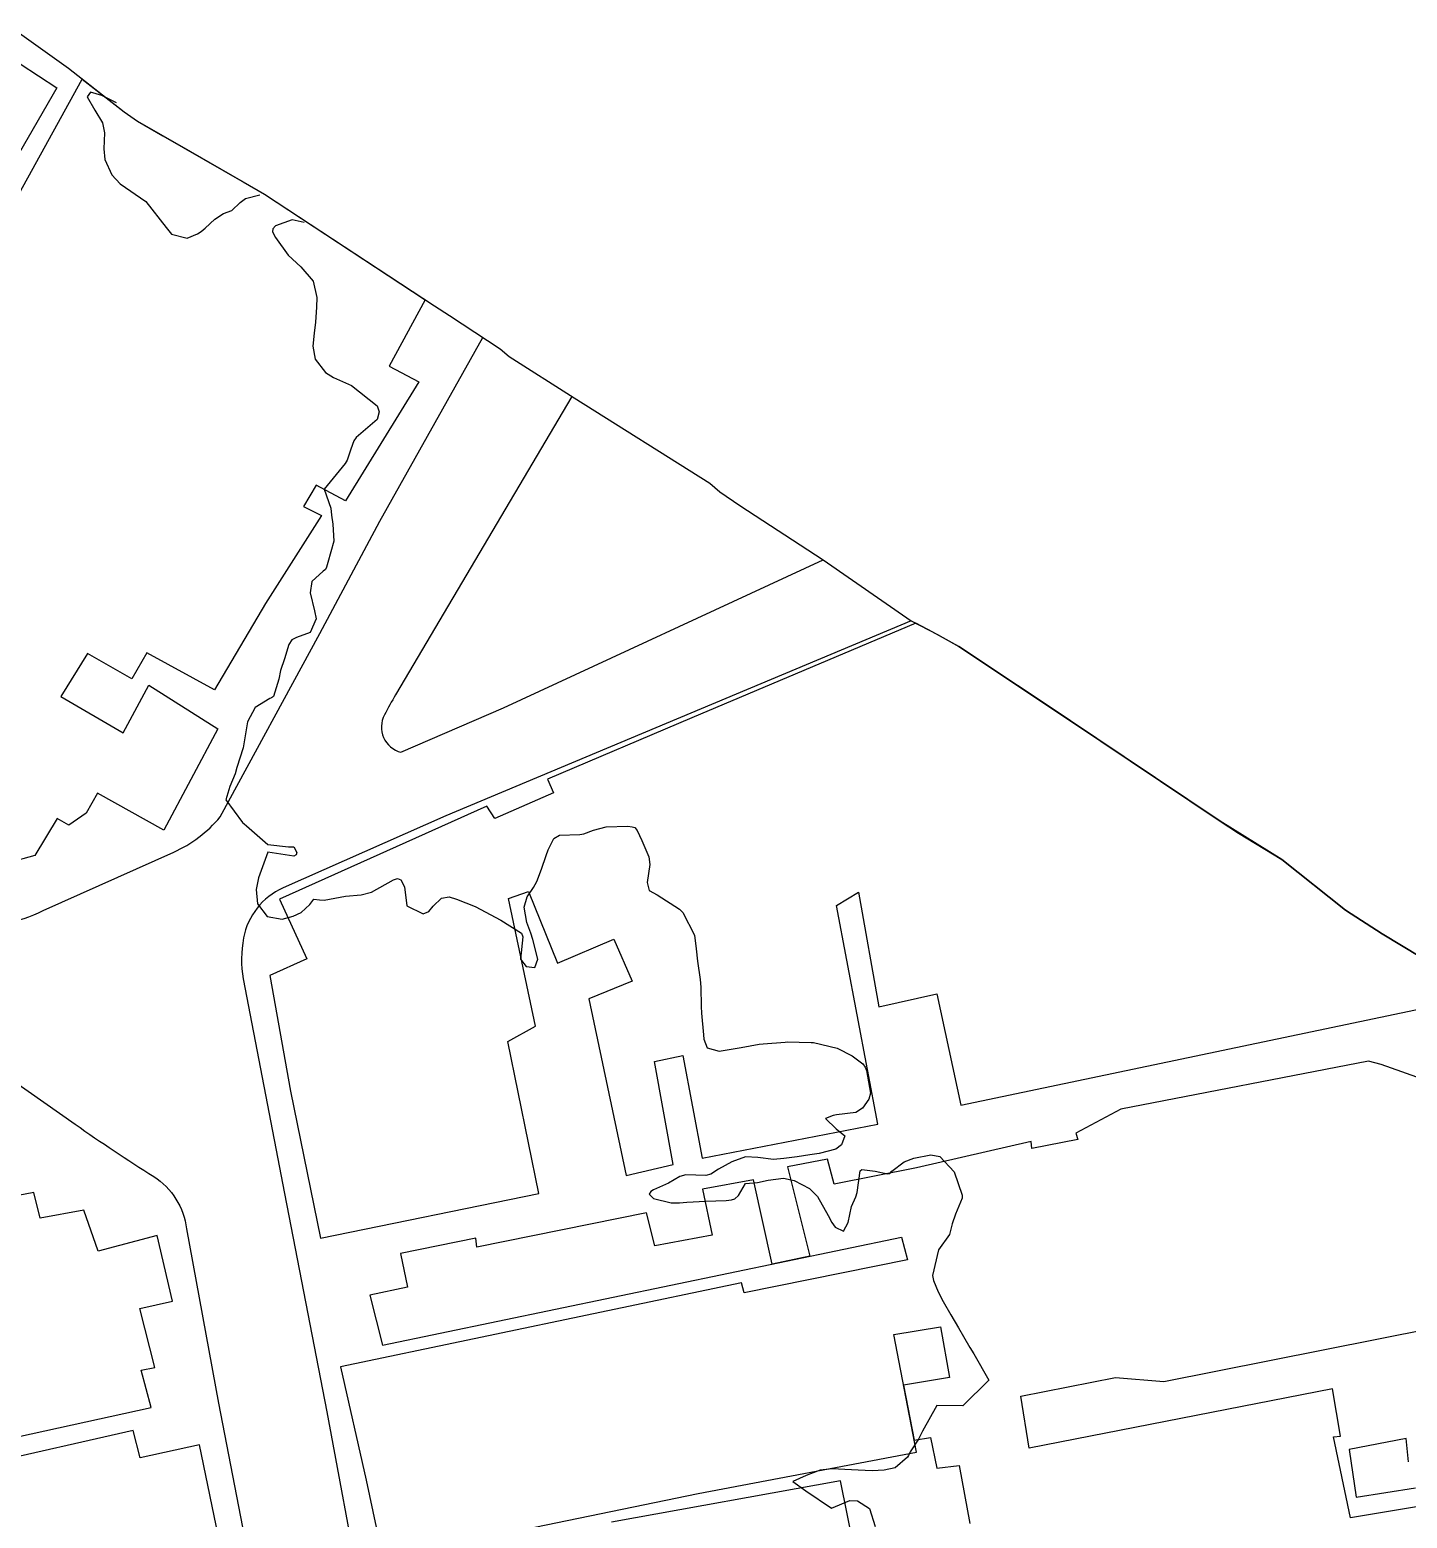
# Model space of a CAD drawing. Header units: metres. Extents: x 298520 to 308411, y 7433745 to 7450750.
# Drawn here: x 306668.8 to 306774.9, y 7435673.1 to 7435787.8 of the extents above; entities that cross this region are included whole.
import ezdxf

# ---------------------------------------------------------------- set-up
doc = ezdxf.new("R2010")
doc.units = ezdxf.units.M
doc.header["$LTSCALE"] = 10
for name, color, linetype in [('Area', 45, 'Continuous'), ('Curvas de Nivel 1m', 11, 'Continuous'), ('Edificações', 30, 'Continuous'), ('Vias Primárias', 230, 'Continuous')]:
    doc.layers.add(name, color=color, linetype=linetype)

msp = doc.modelspace()

# ---------------------------------------------------------------- linework, layer by layer
at = {"layer": 'Area'}
msp.add_polyline3d([(306667.7, 7435787.79, 716.6), (306671.83, 7435784.82, 716.35), (306676.11, 7435781.48, 713.14), (306677.15, 7435780.76, 717.02), (306679.1, 7435779.63, 718.18), (306686.93, 7435775.12, 716.61), (306700, 7435766.53, 713.08), (306701.17, 7435765.79, 712.93), (306705.06, 7435763.21, 712.46), (306705.76, 7435762.62, 712.83), (306710.77, 7435759.43, 723.32), (306721.22, 7435752.86, 719.83), (306721.97, 7435752.2, 723), (306723.53, 7435751.14, 721.92), (306729.93, 7435746.97, 724.64), (306736.71, 7435742.26, 719.28), (306738.73, 7435741.22, 718.78), (306740.39, 7435740.29, 716.3), (306748.98, 7435734.57, 716.54), (306760.5, 7435726.83, 718.28), (306761.91, 7435725.92, 718.48), (306765.26, 7435723.88, 718.31), (306770.14, 7435719.98, 721.17), (306772.98, 7435718.15, 720.21), (306778.79, 7435714.63, 719.9)], dxfattribs=at)
at = {"layer": 'Curvas de Nivel 1m', "elevation": 713, "flags": 128}
for points in [[(306675.52, 7435782.16), (306674.4, 7435782.72), (306673.53, 7435782.98), (306673.27, 7435782.63), (306673.87, 7435781.59), (306674.45, 7435780.61), (306674.6, 7435779.86), (306674.56, 7435778.61), (306674.64, 7435777.79), (306675.16, 7435776.61), (306675.8, 7435775.91), (306677.78, 7435774.57), (306679.34, 7435772.55), (306679.76, 7435772.04), (306680.97, 7435771.75), (306681.76, 7435772.07), (306682.04, 7435772.24), (306682.35, 7435772.51), (306683.09, 7435773.19), (306683.77, 7435773.63), (306684.41, 7435773.86), (306685.04, 7435774.49), (306685.47, 7435774.8), (306686.57, 7435775.07)], [(306689.98, 7435772.95), (306689.05, 7435773.16), (306687.77, 7435772.69), (306687.56, 7435772.45), (306687.53, 7435772.23), (306687.76, 7435771.78), (306688.75, 7435770.44), (306689.73, 7435769.53), (306690.67, 7435768.42), (306690.94, 7435767.18), (306690.92, 7435766.42), (306690.84, 7435765.26), (306690.75, 7435764.42), (306690.64, 7435763.43), (306690.83, 7435762.42), (306691.63, 7435761.39), (306692.23, 7435761), (306693.62, 7435760.38), (306695.6, 7435758.83), (306695.74, 7435758.36), (306695.59, 7435757.78), (306693.99, 7435756.38), (306693.8, 7435756.14), (306693.56, 7435755.49), (306693.28, 7435754.65), (306693.13, 7435754.39), (306691.52, 7435752.41), (306692.04, 7435750.93), (306692.09, 7435750.4), (306692.19, 7435749.7), (306692.27, 7435748.4), (306691.81, 7435746.76), (306691.69, 7435746.41), (306691.63, 7435746.23), (306691.45, 7435746.09), (306690.56, 7435745.29), (306690.44, 7435744.42), (306690.78, 7435743.04), (306690.89, 7435742.42), (306690.45, 7435741.36), (306689.39, 7435740.99), (306689.02, 7435740.8), (306688.79, 7435740.44), (306688.45, 7435739.35), (306688.16, 7435738.44), (306688.03, 7435737.76), (306687.62, 7435736.45), (306687.45, 7435736.33), (306687.33, 7435736.29), (306686.21, 7435735.58), (306685.62, 7435734.48), (306685.28, 7435732.48), (306684.79, 7435730.96), (306684.66, 7435730.49), (306684.24, 7435729.5), (306683.95, 7435728.49), (306685.22, 7435726.73), (306685.36, 7435726.63), (306685.54, 7435726.48), (306687.19, 7435725.04), (306688.77, 7435724.85), (306689.19, 7435724.85), (306689.42, 7435724.43), (306689.36, 7435724.25), (306689.18, 7435724.15), (306687.18, 7435724.45), (306686.45, 7435722.46), (306686.27, 7435721.58), (306686.37, 7435720.46), (306687.13, 7435719.49), (306688.28, 7435719.28), (306689.13, 7435719.51), (306689.74, 7435719.81), (306690.4, 7435720.42), (306690.72, 7435720.84), (306691.15, 7435720.78), (306691.51, 7435720.76), (306693.15, 7435721.05), (306694.36, 7435721.16), (306695.15, 7435721.36), (306696.85, 7435722.33), (306697.16, 7435722.42), (306697.41, 7435722.33), (306697.71, 7435721.77), (306697.89, 7435720.32), (306699.13, 7435719.69), (306699.57, 7435719.87), (306699.91, 7435720.3), (306700.54, 7435720.9), (306701.15, 7435721.01), (306701.71, 7435720.84), (306703.14, 7435720.26), (306705.13, 7435719.2), (306706.72, 7435718.22), (306706.82, 7435717.92), (306706.63, 7435716.22), (306707.08, 7435715.64), (306707.73, 7435715.56), (306707.97, 7435716.2), (306707.58, 7435717.73), (306707.42, 7435718.21), (306707.13, 7435719.02), (306706.92, 7435720.21), (306707.15, 7435721.02), (306707.64, 7435721.72), (306707.89, 7435722.2), (306708.25, 7435723.13), (306708.61, 7435724.2), (306708.77, 7435724.62), (306709.2, 7435725.5), (306709.63, 7435725.76), (306711.21, 7435725.8), (306711.51, 7435725.86), (306712.25, 7435726.15), (306713.22, 7435726.39), (306714.89, 7435726.45), (306715.22, 7435726.41), (306715.44, 7435726.34), (306715.62, 7435726.11), (306715.97, 7435725.34), (306716.51, 7435724.1), (306716.58, 7435723.5), (306716.39, 7435722.1), (306716.54, 7435721.49), (306717.15, 7435721.15), (306718.87, 7435720.07), (306719.14, 7435719.79), (306720.03, 7435718.06), (306720.15, 7435717.01), (306720.27, 7435716.06), (306720.47, 7435714.65), (306720.51, 7435714.06), (306720.55, 7435712.55), (306720.57, 7435712.05), (306720.71, 7435710.37), (306720.75, 7435710.05), (306721.01, 7435709.38), (306721.93, 7435709.11), (306723.01, 7435709.29), (306723.63, 7435709.4), (306725.02, 7435709.65), (306725.32, 7435709.69), (306727.02, 7435709.82), (306727.17, 7435709.83), (306729.02, 7435709.79), (306729.19, 7435709.78), (306731.01, 7435709.34), (306732.17, 7435708.75), (306733, 7435708.14), (306733.16, 7435707.9), (306733.26, 7435707.62), (306733.59, 7435705.89), (306733.44, 7435705.43), (306732.96, 7435704.74), (306732.44, 7435704.41), (306730.95, 7435704.21), (306730.7, 7435704.17), (306730.11, 7435703.94), (306730.93, 7435703.13), (306731.61, 7435702.6), (306731.35, 7435701.92), (306730.92, 7435701.58), (306729.62, 7435701.24), (306728.91, 7435701.13), (306727.94, 7435700.99), (306726.91, 7435700.85), (306726.11, 7435700.79), (306724.91, 7435700.94), (306723.95, 7435700.98), (306722.91, 7435700.61), (306721.88, 7435700.04), (306721.29, 7435699.65), (306720.9, 7435699.55), (306719.36, 7435699.6), (306718.89, 7435699.47), (306718.02, 7435698.95), (306716.88, 7435698.44), (306716.67, 7435698.31), (306716.53, 7435698.1), (306716.87, 7435697.77), (306718.22, 7435697.43), (306718.87, 7435697.44), (306719.44, 7435697.49), (306720.87, 7435697.56), (306722.46, 7435697.62), (306722.87, 7435697.67), (306723.14, 7435697.75), (306723.42, 7435698.01), (306723.95, 7435698.94), (306724.89, 7435699), (306725.71, 7435699.18), (306726.89, 7435699.35), (306727.71, 7435699.15), (306728.88, 7435698.55), (306729.5, 7435697.94), (306730.33, 7435696.47), (306730.59, 7435695.93), (306730.85, 7435695.57), (306731.51, 7435695.25), (306731.85, 7435695.92), (306732.12, 7435697.16), (306732.46, 7435697.91), (306732.56, 7435698.23), (306732.79, 7435699.9), (306732.9, 7435700.01), (306733.93, 7435699.89), (306734.9, 7435699.68), (306735.07, 7435699.71), (306735.23, 7435699.88), (306736.17, 7435700.61), (306736.91, 7435700.88), (306738.23, 7435701.15), (306738.91, 7435701.01), (306740.01, 7435699.82), (306740.64, 7435698.04), (306740.63, 7435697.81), (306740.12, 7435696.56), (306739.88, 7435695.82), (306739.65, 7435695.01), (306738.82, 7435693.83), (306738.36, 7435691.84), (306738.42, 7435691.45), (306738.79, 7435690.59), (306739.18, 7435689.83), (306739.77, 7435688.82), (306740.35, 7435687.81), (306740.75, 7435687.14), (306741.24, 7435686.3), (306741.53, 7435685.8), (306742.7, 7435683.78), (306740.68, 7435681.81), (306738.68, 7435681.83), (306737.58, 7435679.85), (306737.28, 7435679.23), (306736.64, 7435678.25), (306736.5, 7435677.99), (306736.43, 7435677.86), (306735.47, 7435677.03), (306734.62, 7435676.84), (306733.72, 7435676.79), (306732.62, 7435676.84), (306731.61, 7435676.9), (306730.62, 7435676.95), (306729.7, 7435676.86), (306728.62, 7435676.44), (306727.61, 7435675.97), (306728.6, 7435675.25), (306730.58, 7435673.93), (306731.98, 7435674.52), (306732.59, 7435674.49), (306733.49, 7435673.89), (306733.94, 7435672.52)]]:
    msp.add_lwpolyline(points, dxfattribs=at)
at = {"layer": 'Edificações'}
for points in [[(306666.69, 7435786.08), (306670.94, 7435783.32), (306663.9, 7435771.18)], [(306663.23, 7435766.49), (306672.89, 7435783.99), (306676.11, 7435781.48), (306677.15, 7435780.76), (306680.37, 7435778.9), (306685.27, 7435776.08), (306686.93, 7435775.12), (306699.28, 7435767), (306696.53, 7435761.87), (306698.8, 7435760.67), (306693.16, 7435751.52), (306690.9, 7435752.72), (306689.93, 7435751.07), (306691.31, 7435750.37), (306686.99, 7435743.6), (306683.07, 7435736.96), (306677.86, 7435739.8), (306676.71, 7435737.79), (306673.29, 7435739.75), (306671.25, 7435736.45), (306676.05, 7435733.64), (306678.01, 7435737.3), (306683.34, 7435733.94), (306679.17, 7435726.14), (306674.06, 7435728.98), (306673.18, 7435727.45), (306671.85, 7435726.54), (306670.97, 7435727.04), (306669.23, 7435724.18), (306667.2, 7435723.62)], [(306778.79, 7435714.63), (306772.98, 7435718.15), (306770.14, 7435719.98), (306765.26, 7435723.88), (306760.5, 7435726.83), (306758.01, 7435728.51), (306753.11, 7435731.79), (306748.98, 7435734.57), (306745.63, 7435736.8), (306744.9, 7435737.29), (306741.59, 7435739.49), (306740.39, 7435740.29), (306738.39, 7435741.4), (306737.06, 7435742.08), (306719.83, 7435734.8), (306708.71, 7435730.07), (306709.18, 7435729.02), (306704.65, 7435727.05), (306704.04, 7435728), (306688.08, 7435720.83), (306690.18, 7435716.23), (306687.33, 7435714.94), (306688.93, 7435706.05), (306691.24, 7435694.71), (306708.04, 7435698.16), (306705.66, 7435709.86), (306707.79, 7435711.05), (306705.71, 7435720.89), (306707.26, 7435721.42), (306709.49, 7435715.89), (306713.81, 7435717.75), (306715.24, 7435714.51), (306711.89, 7435713.16), (306714.76, 7435699.54), (306718.38, 7435700.4), (306716.95, 7435708.32), (306719.13, 7435708.8), (306720.62, 7435700.87), (306734.15, 7435703.49), (306730.96, 7435720.35), (306732.66, 7435721.36), (306734.21, 7435712.54), (306738.68, 7435713.55), (306740.54, 7435704.97), (306780.79, 7435713.41)], [(306776.45, 7435706.84), (306772.89, 7435708.09), (306771.91, 7435708.36), (306752.86, 7435704.65), (306749.38, 7435702.8), (306749.53, 7435702.31), (306746.01, 7435701.62), (306745.94, 7435702.17), (306737.13, 7435700.13), (306730.77, 7435698.87), (306730.28, 7435700.81), (306727.2, 7435700.21), (306728.9, 7435693.32), (306726.02, 7435692.72), (306724.57, 7435699.22), (306720.64, 7435698.49), (306721.4, 7435694.95), (306716.97, 7435694.14), (306716.32, 7435696.66), (306703.27, 7435694.03), (306703.19, 7435694.71), (306697.38, 7435693.53), (306697.92, 7435690.94), (306695.02, 7435690.33), (306696.01, 7435686.48), (306735.97, 7435694.79), (306736.42, 7435693.06), (306723.85, 7435690.5), (306723.65, 7435691.29), (306692.78, 7435684.82), (306692.78, 7435684.82), (306692.78, 7435684.82), (306694.76, 7435676.09), (306696.03, 7435670.05), (306720.3, 7435675.06), (306737.13, 7435678.24), (306735.38, 7435687.29), (306738.98, 7435687.88), (306739.67, 7435683.98), (306736.13, 7435683.39), (306736.95, 7435679.15), (306738.21, 7435679.37), (306738.69, 7435677), (306740.4, 7435677.21), (306741.23, 7435672.75)], [(306664.95, 7435678.78), (306678.2, 7435681.69), (306677.42, 7435684.56), (306678.47, 7435684.77), (306677.31, 7435689.29), (306679.84, 7435689.87), (306678.66, 7435694.93), (306674.11, 7435693.73), (306673, 7435696.88), (306669.64, 7435696.25), (306669.17, 7435698.24), (306660.38, 7435696.56)], [(306775.77, 7435674.06), (306770.53, 7435673.18), (306769.22, 7435679.41), (306769.76, 7435679.48), (306769.15, 7435683.12), (306745.8, 7435678.55), (306745.15, 7435682.56), (306752.45, 7435683.99), (306756.16, 7435683.69), (306776.69, 7435687.76)], [(306683.53, 7435670.98), (306681.91, 7435678.8), (306677.35, 7435677.79), (306676.81, 7435679.9), (306665.26, 7435677.29)], [(306775, 7435677.5), (306774.82, 7435679.28), (306770.43, 7435678.45), (306770.96, 7435674.77), (306775.54, 7435675.49)], [(306732.33, 7435670.83), (306731.27, 7435676.04), (306713.63, 7435672.85)]]:
    msp.add_lwpolyline(points, dxfattribs=at)
at = {"layer": 'Vias Primárias'}
for points in [[(306611.18, 7435749.95), (306626.04, 7435741.13), (306646.88, 7435729.24), (306663.48, 7435719.74, 0.156523), (306666.86, 7435719.03, 0.099498), (306669.87, 7435719.96), (306679.93, 7435724.45, 0.114549), (306683.5, 7435727.16), (306691.18, 7435741.3), (306695.8, 7435749.95), (306703.73, 7435764.09)], [(306710.59, 7435759.55), (306697.02, 7435736.57, 0.013357), (306696.15, 7435735.02, 0.480629), (306697.42, 7435732.14), (306705.31, 7435735.56), (306729.93, 7435746.97)], [(306565.68, 7435665.5), (306605.04, 7435682.73), (306644.93, 7435700.77), (306661.84, 7435707.91, -0.297919), (306667.53, 7435706.88), (306672.35, 7435703.49, 0.011245), (306678.39, 7435699.46, -0.224831), (306680.91, 7435695.44), (306683.39, 7435682), (306688.15, 7435657.34)]]:
    msp.add_lwpolyline(points, format="xyb", dxfattribs=at)
at = {"layer": 'Vias Primárias', "elevation": 719.28}
msp.add_lwpolyline([(306736.71, 7435742.26), (306700.89, 7435727.25), (306688.35, 7435721.69, 0.246982), (306685.31, 7435717.84, 0.087075), (306685.27, 7435714.68), (306688.46, 7435698.16), (306691.73, 7435681.34), (306694.3, 7435667.39), (306698.12, 7435647.6), (306701.17, 7435632.2, 0.006763), (306701.83, 7435629.08, 0.349452), (306704.25, 7435627.14), (306733.58, 7435632.42), (306752.86, 7435636.24), (306780.43, 7435641.6), (306798.76, 7435645.12), (306809.38, 7435647.29, 0.143929), (306811.5, 7435648.41, 0.239218), (306812.17, 7435650.38), (306810.42, 7435662.39), (306808.68, 7435675.53), (306807.15, 7435686.41), (306805.42, 7435697.65)], format="xyb", dxfattribs=at)

doc.saveas('drawing.dxf')
